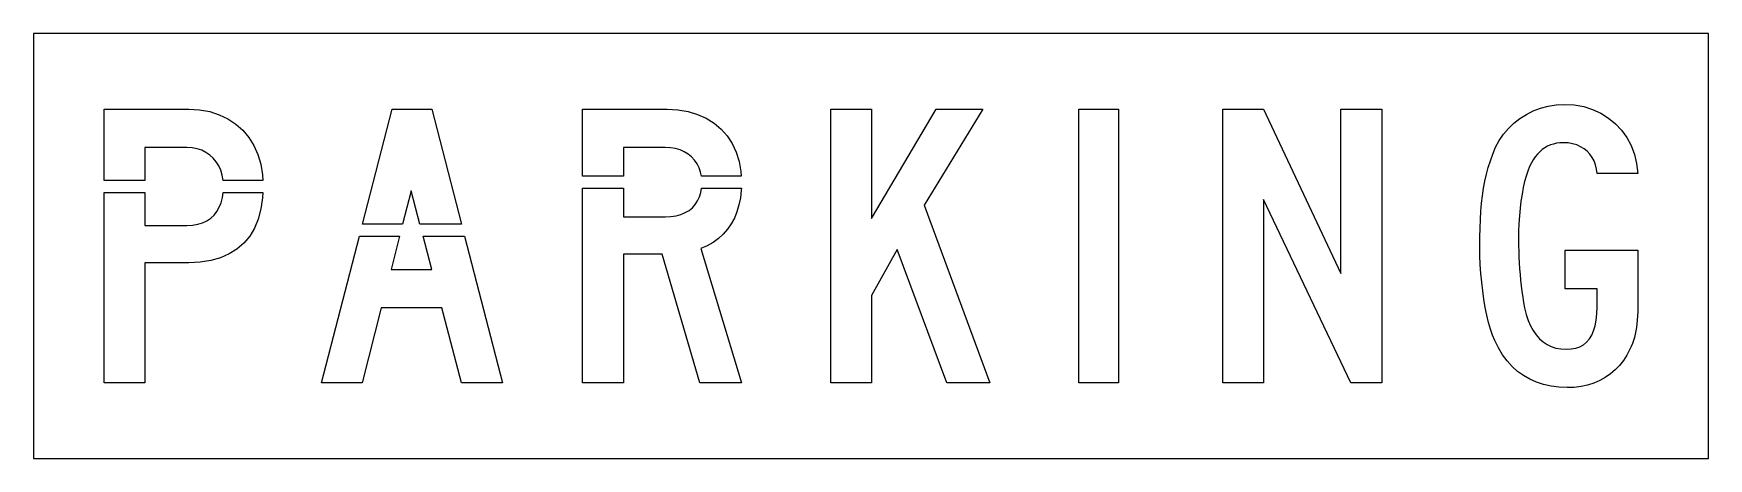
# Model space of a CAD drawing. Extents: x 0 to 71, y 0 to 18.
import ezdxf

# ---------------------------------------------------------------- set-up
doc = ezdxf.new("R2010")
doc.units = 0
doc.layers.add('CUT', color=7, linetype='Continuous')
doc.layers.add('OUTSIDE', color=1, linetype='Continuous')

msp = doc.modelspace()

# ---------------------------------------------------------------- linework, layer by layer
at = {"layer": 'CUT'}
for points in [[(67.9688, 5.6991), (67.9508, 5.5461), (67.9268, 5.4), (67.898, 5.2609), (67.8632, 5.1275), (67.8224, 4.9977), (67.7756, 4.8725), (67.7228, 4.7484), (67.664, 4.6267), (67.5368, 4.3809), (67.3904, 4.1536), (67.2248, 3.9438), (67.0412, 3.7525), (66.8396, 3.582), (66.6212, 3.4313), (66.3872, 3.3026), (66.1388, 3.1959), (65.8748, 3.1113), (65.5988, 3.0499), (65.3108, 3.0116), (65.0108, 3), (64.6604, 3.0139), (64.3268, 3.0568), (64.01, 3.1275), (63.7088, 3.2272), (63.4244, 3.3536), (63.158, 3.5078), (62.9096, 3.6899), (62.678, 3.8974), (62.4644, 4.1328), (62.27, 4.3936), (62.0936, 4.68), (61.9376, 4.993), (61.8452, 5.2226), (61.7588, 5.48), (61.6784, 5.7641), (61.6052, 6.0713), (61.538, 6.3983), (61.4792, 6.7426), (61.4276, 7.0997), (61.3856, 7.4672), (61.3508, 7.8417), (61.3256, 8.2209), (61.3112, 8.6012), (61.3052, 8.9791), (61.3088, 9.3768), (61.3172, 9.7583), (61.3316, 10.1223), (61.3544, 10.4713), (61.3832, 10.8075), (61.4216, 11.131), (61.4684, 11.4429), (61.5236, 11.7455), (61.5896, 12.04), (61.6664, 12.3275), (61.754, 12.6081), (61.8524, 12.8852), (61.9748, 13.1832), (62.1272, 13.4661), (62.3084, 13.7304), (62.5172, 13.9762), (62.75, 14.2), (63.0056, 14.4006), (63.2816, 14.5757), (63.5744, 14.7229), (63.884, 14.8412), (64.2068, 14.9281), (64.5404, 14.9826), (64.8848, 15), (65.3072, 14.9757), (65.7092, 14.9026), (66.0872, 14.7832), (66.4412, 14.6209), (66.7652, 14.418), (67.058, 14.1768), (67.3172, 13.8997), (67.5392, 13.5901), (67.7204, 13.2504), (67.8596, 12.8817), (67.9544, 12.4875), (68, 12.0713), (66.2744, 12.0713), (66.2528, 12.2591), (66.212, 12.4365), (66.1508, 12.6012), (66.0716, 12.753), (65.9732, 12.8899), (65.858, 13.0128), (65.726, 13.1183), (65.5784, 13.2075), (65.4152, 13.2783), (65.2376, 13.3304), (65.0468, 13.3629), (64.8428, 13.3733), (64.6976, 13.3675), (64.5584, 13.349), (64.4252, 13.32), (64.2968, 13.2783), (64.1744, 13.2249), (64.058, 13.16), (63.9476, 13.0823), (63.8444, 12.993), (63.7472, 12.8922), (63.656, 12.7797), (63.572, 12.6557), (63.4952, 12.5188), (63.4136, 12.3612), (63.338, 12.1757), (63.2672, 11.9646), (63.2036, 11.7293), (63.146, 11.473), (63.0956, 11.1971), (63.0512, 10.9038), (63.0152, 10.5965), (62.9864, 10.2765), (62.9648, 9.9461), (62.9516, 9.6087), (62.948, 9.2643), (62.9492, 9.0197), (62.9552, 8.7739), (62.9636, 8.527), (62.9756, 8.28), (62.9912, 8.0342), (63.0104, 7.7896), (63.0332, 7.5461), (63.0596, 7.3061), (63.0896, 7.0672), (63.1232, 6.833), (63.1604, 6.6023), (63.2, 6.3762), (63.2708, 6.1026), (63.3548, 5.851), (63.4532, 5.6226), (63.5648, 5.4162), (63.692, 5.233), (63.8324, 5.0742), (63.986, 4.9386), (64.1552, 4.8272), (64.3376, 4.7403), (64.5332, 4.6777), (64.7444, 4.6394), (64.9688, 4.6267), (65.18, 4.6383), (65.372, 4.6742), (65.546, 4.7345), (65.6996, 4.8191), (65.8352, 4.9293), (65.9528, 5.0638), (66.0512, 5.2238), (66.1316, 5.4104), (66.194, 5.6226), (66.2384, 5.8603), (66.2648, 6.1246), (66.2744, 6.4168), (66.2744, 7.1901), (64.9268, 7.1901), (64.9268, 8.8168), (68, 8.8168), (68, 6.4168), (67.9988, 6.2197), (67.9928, 6.0354), (67.9832, 5.8626)], [(7.7472, 12.5699), (7.6212, 12.7229), (7.4748, 12.8539), (7.3104, 12.9652), (7.1292, 13.0533), (6.9312, 13.1171), (6.72, 13.1565), (6.4944, 13.1693), (4.7256, 13.1693), (4.7256, 11.7727), (3, 11.7727), (3, 14.7971), (6.5784, 14.7971), (7.0392, 14.7704), (7.47, 14.6916), (7.8708, 14.5629), (8.2392, 14.3878), (8.5728, 14.1664), (8.868, 13.902), (9.1248, 13.5971), (9.3384, 13.2539), (9.51, 12.8748), (9.6336, 12.462), (9.7104, 12.0168), (9.724, 11.7727), (8.0392, 11.7727), (8.0388, 11.7791), (8.0016, 12.0017), (7.9392, 12.2093), (7.854, 12.3983)], [(15.2013, 14.7971), (16.8861, 14.7971), (18.1429, 9.9223), (16.3774, 9.9223), (16.0017, 11.3397), (15.6439, 9.9223), (13.9445, 9.9223)], [(27.8983, 12.7728), (27.7519, 12.891), (27.5875, 12.9896), (27.4063, 13.0672), (27.2083, 13.1241), (26.9971, 13.1577), (26.7715, 13.1693), (25.0027, 13.1693), (25.0027, 11.9559), (23.2771, 11.9559), (23.2771, 14.7971), (26.8555, 14.7971), (27.3163, 14.7716), (27.7471, 14.6986), (28.1479, 14.5768), (28.5163, 14.411), (28.8499, 14.2023), (29.1451, 13.953), (29.4019, 13.6643), (29.6155, 13.3386), (29.7871, 12.978), (29.9107, 12.5838), (29.9875, 12.1594), (29.9993, 11.9559), (28.3096, 11.9559), (28.2787, 12.1246), (28.2163, 12.3113), (28.1311, 12.4829), (28.0243, 12.6371)], [(33.7948, 3.2029), (33.7948, 14.7971), (35.5204, 14.7971), (35.5204, 10.1594), (38.2576, 14.7971), (40.2364, 14.7971), (37.7524, 10.7287), (40.5316, 3.2029), (38.7208, 3.2029), (36.616, 8.8574), (35.5204, 6.9049), (35.5204, 3.2029)], [(44.3125, 3.2029), (44.3125, 14.7971), (45.9961, 14.7971), (45.9961, 3.2029)], [(50.4095, 3.2029), (50.4095, 14.7971), (52.1351, 14.7971), (55.4195, 7.8406), (55.4195, 14.7971), (57.1463, 14.7971), (57.1463, 3.2029), (55.8407, 3.2029), (52.1351, 10.9733), (52.1351, 3.2029)], [(25.0027, 11.4539), (25.0027, 10.2406), (26.7715, 10.2406), (27.0139, 10.2522), (27.2383, 10.2846), (27.4411, 10.338), (27.6247, 10.4122), (27.7879, 10.5072), (27.9295, 10.622), (28.0507, 10.7565), (28.1503, 10.9096), (28.2283, 11.0823), (28.2847, 11.2725), (28.314, 11.4539), (30.0049, 11.4539), (30.0019, 11.3675), (29.9647, 11.0452), (29.9035, 10.7403), (29.8183, 10.4528), (29.7091, 10.1849), (29.5771, 9.9357), (29.4199, 9.7072), (29.2399, 9.4997), (29.0371, 9.3142), (28.8103, 9.1519), (28.5595, 9.0128), (28.2871, 8.898), (30.0139, 3.2029), (28.2451, 3.2029), (26.6455, 8.6545), (25.0027, 8.6545), (25.0027, 3.2029), (23.2771, 3.2029), (23.2771, 11.4539)], [(8.6256, 8.8701), (8.2956, 8.6614), (7.9248, 8.4991), (7.5144, 8.382), (7.0656, 8.3113), (6.5784, 8.2881), (4.7256, 8.2881), (4.7256, 3.2029), (3, 3.2029), (3, 11.2707), (4.7256, 11.2707), (4.7256, 9.8742), (6.4944, 9.8742), (6.7368, 9.887), (6.9612, 9.9252), (7.164, 9.9867), (7.3476, 10.0725), (7.5108, 10.1803), (7.6524, 10.3125), (7.7736, 10.4655), (7.8732, 10.6406), (7.9512, 10.8354), (8.0076, 11.0522), (8.0388, 11.2707), (9.724, 11.2707), (9.7128, 11.0336), (9.6432, 10.5675), (9.5268, 10.142), (9.3672, 9.7583), (9.1632, 9.4186), (8.916, 9.1217)], [(15.5172, 9.4203), (15.1593, 8.0029), (16.8861, 8.0029), (16.5105, 9.4203), (18.2724, 9.4203), (19.8753, 3.2029), (18.1485, 3.2029), (17.3061, 6.3762), (14.7381, 6.3762), (13.9377, 3.2029), (12.2121, 3.2029), (13.8151, 9.4203)]]:
    msp.add_lwpolyline(points, close=True, dxfattribs=at)
at = {"layer": 'OUTSIDE'}
msp.add_lwpolyline([(0, 0), (71, 0), (71, 18), (0, 18)], close=True, dxfattribs=at)

doc.saveas('drawing.dxf')
